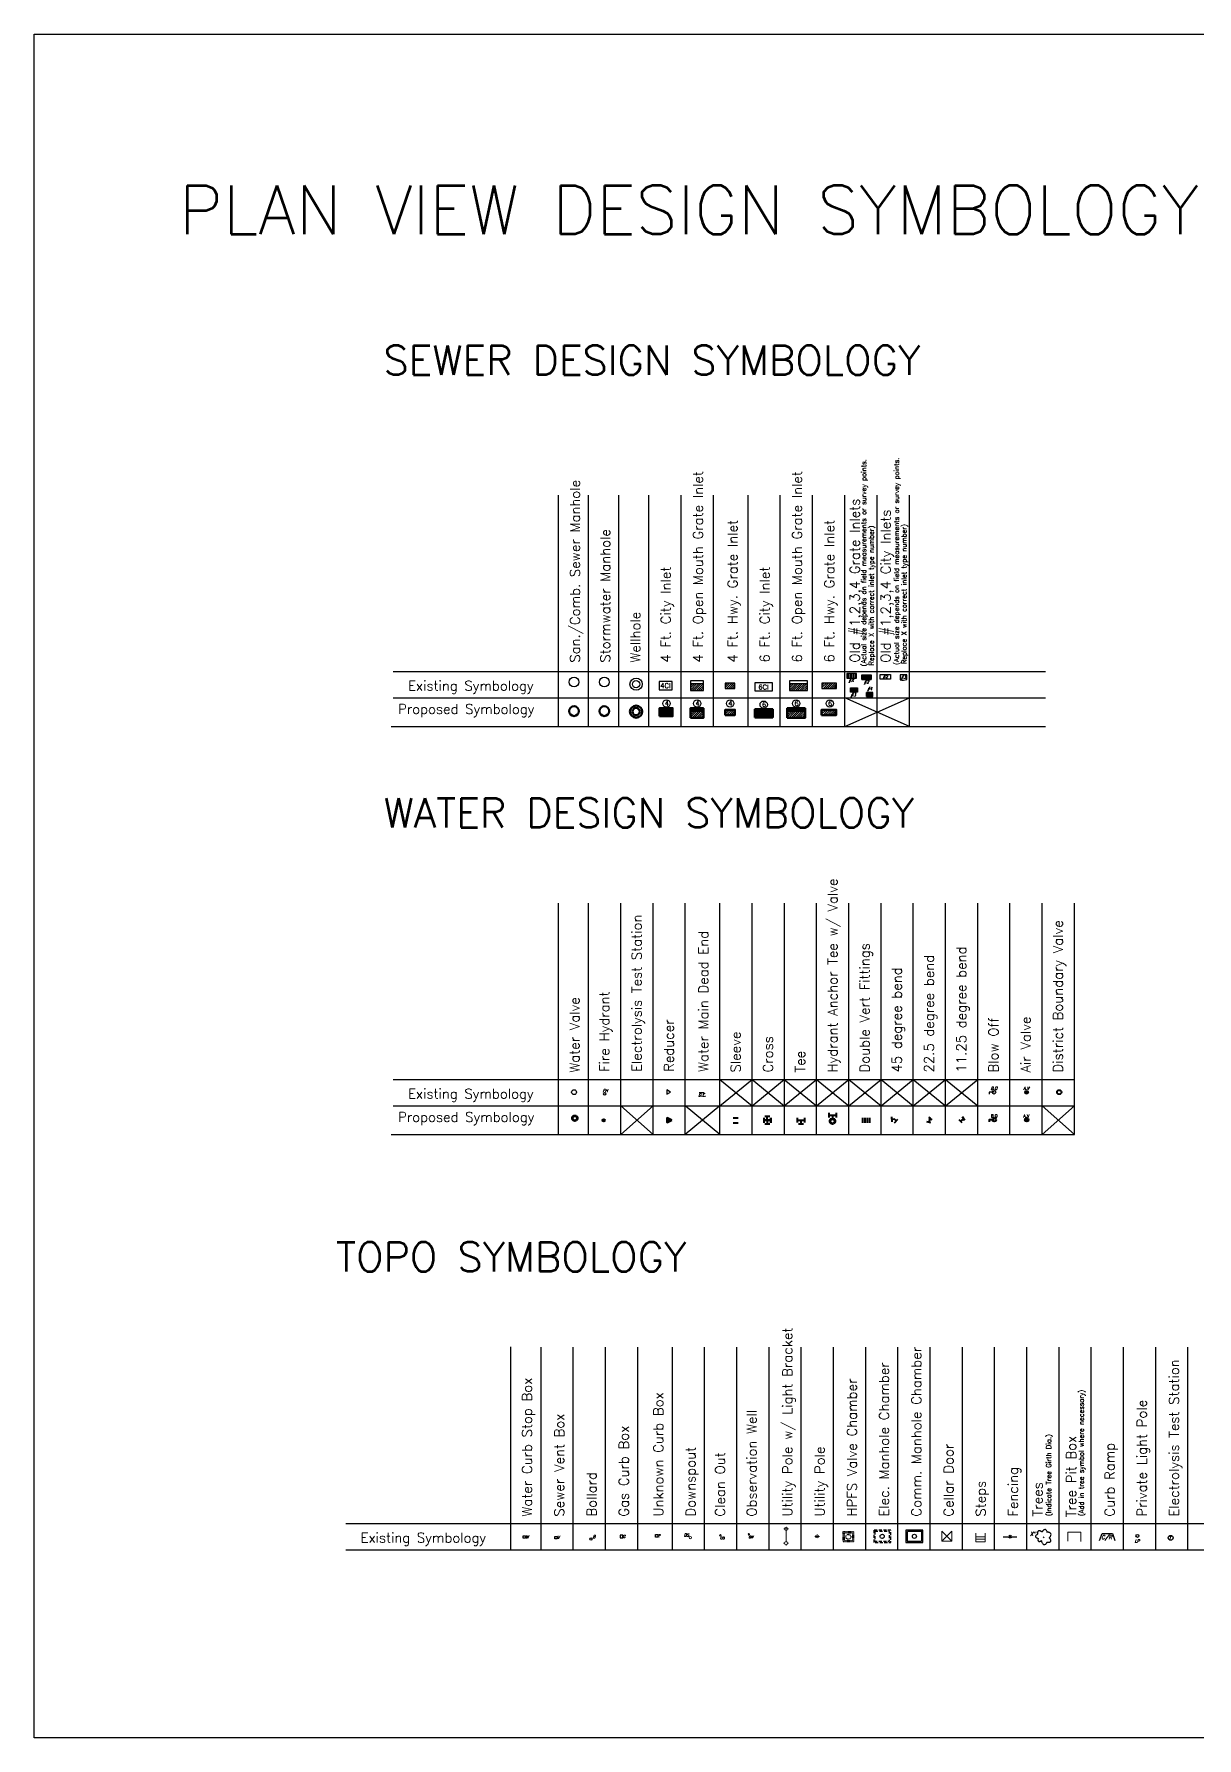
# Model space of a CAD drawing. Header units: feet. Extents: x 2209 to 2699904, y 6315 to 264949.
# Drawn here: x 2209 to 2687, y 7020 to 7720 of the extents above; entities that cross this region are included whole.
import ezdxf
from ezdxf.enums import TextEntityAlignment as Align

# ---------------------------------------------------------------- set-up
doc = ezdxf.new("R2010")
doc.units = ezdxf.units.FT
doc.header["$MEASUREMENT"] = 0
for name, pattern in [('DASHED', [0.75, 0.5, -0.25]), ('HIDDEN', [0.375, 0.25, -0.125]), ('SMPIPE', [0.2, 0.1, -0.1]), ('VERIZON', [1.25, 0.625, -0.0625, 0.125, -0.0625, 0.125, -0.0625, 0.125, -0.0625]), ('WATER', [1, 0.75, -0.0625, 0.125, -0.0625])]:
    doc.linetypes.add(name, pattern=pattern)
for name, color, linetype in [('C-ANNO', 7, 'Continuous'), ('C-ANNO-MATC-PATT', 7, 'Continuous'), ('C-EX-TOPO', 6, 'Continuous'), ('C-EX-TREES', 104, 'Continuous'), ('V-NODE-COMM', 30, 'Continuous'), ('V-NODE-NGAS-CURB', 11, 'Continuous'), ('V-NODE-SSWR', 92, 'Continuous'), ('V-NODE-SSWR-CURB', 92, 'Continuous'), ('V-NODE-STRM', 92, 'Continuous'), ('V-NODE-WATR', 5, 'Continuous'), ('V-NODE-WATR-CURB', 5, 'Continuous')]:
    doc.layers.add(name, color=color, linetype=linetype)
for name, color, linetype, lineweight in [('C-SSWR-MHOL', 52, 'Continuous', 50), ('C-SSWR-PIPE', 52, 'Continuous', 70), ('C-STRM-MHOL', 3, 'Continuous', 50), ('C-STRM-STRC', 170, 'Continuous', 50), ('C-STRM-STRC-PATT', 7, 'Continuous', 30), ('C-WATR-FITT', 5, 'Continuous', 40), ('C-WATR-VALV', 5, 'Continuous', 70), ('V-EX-TOPO', 6, 'Continuous', 20), ('V-NODE-ELEC', 10, 'VERIZON', 25), ('V-NODE-HPFS', 142, 'WATER', 25), ('V-NODE-MISC', 1, 'Continuous', 25), ('V-SITE-FNCE', 150, 'FENCELINE2', 25), ('V-SITE-VEGE', 80, 'Continuous', 25)]:
    doc.layers.add(name, color=color, linetype=linetype, lineweight=lineweight)
doc.layers.add('V-ROAD-CURB-CONF', color=7, linetype='DASHED', lineweight=25, true_color=0xd99008)
doc.styles.add('EXISTING', font='simplex.shx', dxfattribs={"oblique": 15, "height": 2.8})
doc.styles.add('ROMANS', font='romans.shx', dxfattribs={"height": 1.20125e-07})
doc.styles.add('SL60', font='simplex.shx', dxfattribs={"oblique": 15, "height": 1.2})
doc.styles.add('SL80', font='simplex.shx', dxfattribs={"oblique": 15, "height": 1.6})
doc.styles.get("Standard").update_dxf_attribs({"font": 'simplex.shx'})
doc.linetypes.add('FENCELINE2', pattern='A,0.25,-0.1,[132,ltypeshp.shx,S=0.1,R=0,X=-0.1,Y=0],-0.1,1', length=1.45)

# ---------------------------------------------------------------- blocks, each defined once
blk = doc.blocks.new('Gas Box')
at = {"color": 0, "linetype": 'Continuous'}
blk.add_lwpolyline([(-0.5, -0.5), (0.5, -0.5), (0.5, 0.5), (-0.5, 0.5)], close=True, dxfattribs=at)
at = {"color": 0, "linetype": 'Continuous', "style": 'EXISTING', "oblique": 15}
blk.add_text('G', height=1.2, dxfattribs=at).set_placement((1, 0), align=Align.MIDDLE_CENTER)
blk = doc.blocks.new('water box')
at = {"color": 0, "linetype": 'Continuous'}
blk.add_lwpolyline([(0.5, 0.5), (0.5, -0.5), (-0.5, -0.5), (-0.5, 0.5)], close=True, dxfattribs=at)
at = {"color": 0, "linetype": 'Continuous', "style": 'EXISTING', "oblique": 15}
blk.add_text('W', height=1.2, dxfattribs=at).set_placement((0.5, 0), align=Align.MIDDLE_LEFT)
blk = doc.blocks.new('Vent Box')
blk.add_lwpolyline([(-0.5, -0.5), (-0.5, 0.5), (0.5, 0.5), (0.5, -0.5)], close=True)
at = {"style": 'SL60', "oblique": 15}
blk.add_text('V', height=1.2, dxfattribs=at).set_placement((0.5, -0.5))
blk = doc.blocks.new('Unknown Curb Box')
at = {"color": 0, "linetype": 'Continuous'}
blk.add_lwpolyline([(0.5, 0.5), (0.5, -0.5), (-0.5, -0.5), (-0.5, 0.5)], close=True, dxfattribs=at)
at = {"color": 0, "linetype": 'Continuous', "style": 'EXISTING', "oblique": 15}
blk.add_text('?', height=1.2, dxfattribs=at).set_placement((0.5, 0), align=Align.MIDDLE_LEFT)
blk = doc.blocks.new('PE Pole w-Light')
at = {"color": 0}
for p, q in [((0, 0.98), (0, -0.98)), ((5.9, 0.98), (5.9, 0.63)), ((0.63, 0), (5.28, 0)), ((5.9, -0.63), (5.9, -0.98)), ((6.53, 0), (6.88, 0))]:
    blk.add_line(p, q, dxfattribs=at)
for centre in [(0, 0), (5.9, 0)]:
    blk.add_circle(centre, 0.625, dxfattribs=at)
blk = doc.blocks.new('PE Pole')
at = {"color": 0}
blk.add_line((-0.98, 0), (0.98, 0), dxfattribs=at)
blk.add_circle((0, 0), 0.625, dxfattribs=at)
blk = doc.blocks.new('Manhole')
blk.add_circle((0, 0), 0.5)
blk = doc.blocks.new('Tree')
for points in [[(-0.25, 0.02), (0.25, -0.02)], [(-0.01, -0.25), (0.01, 0.25)]]:
    blk.add_lwpolyline(points)
at = {"layer": 'C-EX-TREES', "color": 0, "linetype": 'Continuous'}
blk.add_lwpolyline([(-1.63, -1.8), (-1.36, -2.26), (-1.11, -2.53), (-0.88, -2.64), (-0.68, -2.63), (-0.5, -2.52), (-0.35, -2.36), (-0.23, -2.18), (-0.14, -2.01), (-0.09, -1.88), (-0.06, -1.8), (-0.04, -1.75), (-0.03, -1.74), (-0.01, -1.76), (0.02, -1.8), (0.09, -1.87), (0.19, -1.96), (0.33, -2.06), (0.51, -2.17), (0.72, -2.28), (0.95, -2.38), (1.18, -2.45), (1.41, -2.49), (1.62, -2.5), (1.81, -2.45), (1.97, -2.35), (2.09, -2.21), (2.18, -2.03), (2.25, -1.84), (2.29, -1.63), (2.31, -1.44), (2.32, -1.27), (2.31, -1.13), (2.3, -1.03), (2.28, -0.97), (2.26, -0.94), (2.25, -0.92), (2.26, -0.91), (2.28, -0.9), (2.33, -0.88), (2.42, -0.83), (2.54, -0.76), (2.68, -0.66), (2.84, -0.54), (2.99, -0.4), (3.13, -0.24), (3.24, -0.08), (3.31, 0.08), (3.33, 0.24), (3.28, 0.4), (3.18, 0.54), (3.03, 0.68), (2.86, 0.79), (2.68, 0.9), (2.5, 0.98), (2.33, 1.04), (2.19, 1.07), (2.09, 1.08), (2.03, 1.08), (2, 1.06), (1.99, 1.05), (2, 1.05), (2.02, 1.08), (2.04, 1.13), (2.07, 1.23), (2.08, 1.38), (2.09, 1.56), (2.08, 1.77), (2.05, 1.99), (2, 2.22), (1.92, 2.42), (1.81, 2.6), (1.66, 2.75), (1.48, 2.84), (1.28, 2.88), (1.05, 2.89), (0.83, 2.86), (0.61, 2.82), (0.41, 2.76), (0.25, 2.69), (0.12, 2.62), (0.05, 2.57), (0.02, 2.52), (0.01, 2.49), (0.03, 2.47), (0.04, 2.46), (0.05, 2.47), (0.03, 2.5), (-0.02, 2.55), (-0.12, 2.62), (-0.26, 2.7), (-0.43, 2.79), (-0.61, 2.86), (-0.81, 2.92), (-1, 2.96), (-1.18, 2.95), (-1.34, 2.9), (-1.48, 2.8), (-1.58, 2.65), (-1.67, 2.48), (-1.73, 2.28), (-1.77, 2.08), (-1.79, 1.89), (-1.81, 1.71), (-1.81, 1.57), (-1.81, 1.46), (-1.81, 1.39), (-1.81, 1.36), (-1.83, 1.34), (-1.85, 1.34), (-1.9, 1.35), (-1.97, 1.37), (-2.08, 1.38), (-2.21, 1.38), (-2.38, 1.36), (-2.55, 1.33), (-2.73, 1.28), (-2.91, 1.22), (-3.07, 1.13), (-3.2, 1.02), (-3.29, 0.89), (-3.33, 0.73), (-3.34, 0.56), (-3.31, 0.37), (-3.26, 0.19), (-3.19, 0.02), (-3.11, -0.13), (-3.03, -0.26), (-2.95, -0.34), (-2.89, -0.39), (-2.84, -0.4), (-2.81, -0.4), (-2.8, -0.39), (-2.8, -0.39), (-2.83, -0.42), (-2.87, -0.49), (-2.93, -0.62), (-3, -0.81), (-3.07, -1.05), (-3.09, -1.29), (-3.05, -1.53), (-2.92, -1.73), (-2.65, -1.86), (-2.24, -1.89), (-1.63, -1.8)], dxfattribs=at)
blk = doc.blocks.new('Vertical Bends')
for p, q in [((0, 1), (0, -1)), ((1, 1), (1, -1)), ((2, 1), (2, -1)), ((3, 1), (3, -1))]:
    blk.add_line(p, q)
blk = doc.blocks.new('SLEEVE')
for p, q in [((35233.13, -19720.95), (35231.13, -19720.95)), ((35233.13, -19722.95), (35231.13, -19722.95))]:
    blk.add_line(p, q)
blk = doc.blocks.new('CROSS')
for p, q in [((35232.83, -19655.58), (35230.83, -19655.58)), ((35231.83, -19657.08), (35231.83, -19655.58)), ((35230.33, -19656.08), (35230.33, -19658.08)), ((35230.33, -19656.08), (35230.33, -19658.08)), ((35230.33, -19657.08), (35233.33, -19657.08)), ((35233.33, -19657.08), (35230.33, -19657.08)), ((35230.83, -19658.58), (35232.83, -19658.58)), ((35231.83, -19657.08), (35231.83, -19658.58)), ((35233.33, -19656.08), (35233.33, -19658.08)), ((35233.33, -19658.08), (35233.33, -19656.08))]:
    blk.add_line(p, q)
blk = doc.blocks.new('REDUCER')
at = {"lineweight": 50}
h = blk.add_hatch(color=256, dxfattribs=at)
h.dxf.hatch_style = 1
h.paths.add_polyline_path([(35233.24, -19713.93), (35231.24, -19714.85), (35231.24, -19713.02)])
at = {"lineweight": 50, "flags": 128}
blk.add_lwpolyline([(35233.24, -19713.93), (35231.24, -19714.85), (35231.24, -19713.02)], close=True, dxfattribs=at)
blk = doc.blocks.new('TEE')
for p, q in [((35230.33, -19664.09), (35230.33, -19666.09)), ((35230.33, -19664.09), (35230.33, -19666.09)), ((35230.33, -19665.09), (35233.33, -19665.09)), ((35230.83, -19666.59), (35232.83, -19666.59)), ((35231.83, -19665.09), (35231.83, -19666.59)), ((35233.33, -19664.09), (35233.33, -19666.09))]:
    blk.add_line(p, q)
blk = doc.blocks.new('45 BEND')
for p, q in [((35232.1, -19682.92), (35230.69, -19681.51)), ((35233.1, -19682.51), (35233.1, -19680.51))]:
    blk.add_line(p, q)
at = {"flags": 128}
blk.add_lwpolyline([(35231.39, -19682.21), (35232.1, -19681.51), (35233.1, -19681.51)], dxfattribs=at)
blk = doc.blocks.new('HYDRANT')
h = blk.add_hatch(color=256)
h.dxf.hatch_style = 1
h.paths.add_polyline_path([(35225.99, -19641.28, 1), (35224.99, -19641.28, 1)])
blk.add_circle((35225.49, -19641.28), 0.5)
blk = doc.blocks.new('E_Bd_11_')
at = {"linetype": 'Continuous'}
for p, q in [((-0.39, 0.59), (-0.59, -0.39)), ((0, 0), (-0.49, 0.1)), ((0, 0), (0.5, 0)), ((0.5, 0.5), (0.5, -0.5))]:
    blk.add_line(p, q, dxfattribs=at)
blk = doc.blocks.new('E_Bd_22_')
at = {"linetype": 'Continuous'}
for p, q in [((-0.46, 0.19), (-0.66, -0.27)), ((-0.26, 0.65), (-0.46, 0.19)), ((0, 0), (-0.46, 0.19)), ((0, 0), (0.5, 0)), ((0.5, 0.5), (0.5, -0.5))]:
    blk.add_line(p, q, dxfattribs=at)
blk = doc.blocks.new('BLOW OFF')
at = {"layer": 'V-NODE-WATR', "flags": 128}
blk.add_lwpolyline([(2603.5, 7285.29), (2601.45, 7285.29), (2601.45, 7284.47)], dxfattribs=at)
at = {"layer": 'V-NODE-WATR'}
blk.add_circle((2603.5, 7285.29), 0.75, dxfattribs=at)
at = {"layer": 'V-NODE-WATR', "style": 'EXISTING', "oblique": 15}
blk.add_text('B.O', height=1.2, dxfattribs=at).set_placement((2602.15, 7286.9), align=Align.MIDDLE_LEFT)
blk = doc.blocks.new('Proposed Blow off')
at = {"layer": 'C-WATR-FITT', "flags": 128}
blk.add_lwpolyline([(2603.58, 7273.95), (2601.53, 7273.95), (2601.53, 7273.13)], dxfattribs=at)
at = {"layer": 'C-WATR-FITT'}
blk.add_circle((2603.58, 7273.95), 0.75, dxfattribs=at)
at = {"layer": 'C-WATR-FITT', "style": 'ROMANS'}
blk.add_text('B.O', height=1.2, dxfattribs=at).set_placement((2602.23, 7275.56), align=Align.MIDDLE_LEFT)
blk = doc.blocks.new('PROPOSED AIR VALVE')
at = {"layer": 'C-WATR-FITT'}
h = blk.add_hatch(color=256, dxfattribs=at)
h.dxf.hatch_style = 1
h.paths.add_polyline_path([(2616.22, 7273.95, 1), (2617.72, 7273.95, 1)])
blk.add_circle((2616.97, 7273.95), 0.75, dxfattribs=at)
at = {"layer": 'C-WATR-FITT', "style": 'ROMANS'}
blk.add_text('A.V', height=1.2, dxfattribs=at).set_placement((2615.62, 7275.56), align=Align.MIDDLE_LEFT)
blk = doc.blocks.new('AIR VALVE')
at = {"layer": 'V-NODE-WATR'}
h = blk.add_hatch(color=256, dxfattribs=at)
h.dxf.hatch_style = 1
h.paths.add_polyline_path([(2617.64, 7285.29, 1), (2616.14, 7285.29, 1)])
blk.add_circle((2616.89, 7285.29), 0.75, dxfattribs=at)
at = {"layer": 'V-NODE-WATR', "style": 'EXISTING', "oblique": 15}
blk.add_text('A.V', height=1.2, dxfattribs=at).set_placement((2615.54, 7286.9), align=Align.MIDDLE_LEFT)
blk = doc.blocks.new('District Boundary Valve')
at = {"layer": 'V-NODE-WATR'}
for radius in [1, 0.75]:
    blk.add_circle((2630.3, 7285.29), radius, dxfattribs=at)
blk = doc.blocks.new('Electrolysis Test Station')
at = {"layer": 'V-NODE-WATR', "lineweight": 25}
blk.add_circle((2649.54, 7102.21), 1, dxfattribs=at)
at = {"layer": 'V-NODE-WATR', "lineweight": 25, "style": 'EXISTING', "oblique": 15}
blk.add_text('T', height=1.2, dxfattribs=at).set_placement((2649.24, 7101.54), align=Align.CENTER)
blk = doc.blocks.new('Light Pole')
at = {"layer": 'V-NODE-ELEC', "linetype": 'Continuous'}
blk.add_circle((2635.9, 7103), 0.625, dxfattribs=at)
at = {"layer": 'V-NODE-ELEC', "linetype": 'Continuous', "style": 'EXISTING', "oblique": 15}
blk.add_text('LP', height=1.2, dxfattribs=at).set_placement((2634.82, 7100.91), align=Align.MIDDLE_LEFT)
blk = doc.blocks.new('Clean Out')
at = {"layer": 'V-EX-TOPO', "linetype": 'Continuous'}
blk.add_circle((0, 0), 0.025, dxfattribs=at)
at = {"layer": 'V-EX-TOPO', "linetype": 'Continuous', "style": 'EXISTING', "oblique": 15}
blk.add_text('CO', height=0.08, dxfattribs=at).set_placement((-0.008, -0.095), align=Align.MIDDLE_LEFT)
blk = doc.blocks.new('Observation Well')
at = {"layer": 'V-EX-TOPO', "linetype": 'Continuous'}
blk.add_circle((0, 0), 0.025, dxfattribs=at)
at = {"layer": 'V-EX-TOPO', "linetype": 'Continuous', "style": 'EXISTING', "oblique": 15}
blk.add_text('OW', height=0.08, dxfattribs=at).set_placement((-0.008, -0.095), align=Align.MIDDLE_LEFT)

msp = doc.modelspace()

# ---------------------------------------------------------------- hatches: boundary and pattern name
at = {"layer": 'C-STRM-STRC-PATT'}
h = msp.add_hatch(color=256, dxfattribs=at)
h.dxf.hatch_style = 1
h.paths.add_polyline_path([(2471.403, 7439.733), (2471.403, 7443.063), (2466.073, 7443.063), (2466.073, 7439.733)])
h = msp.add_hatch(color=256, dxfattribs=at)
h.dxf.hatch_style = 1
h.paths.add_polyline_path([(2484.084, 7441.975), (2484.084, 7443.058), (2478.754, 7443.058), (2478.754, 7441.975)])
h = msp.add_hatch(dxfattribs=at)
h.set_pattern_fill('ANSI31', color=256, scale=5)
h.set_pattern_definition([(45, (11.5838, -11.2075), (-0.44194174, 0.44194174), [])])
h.paths.add_polyline_path([(2478.754, 7441.975), (2478.754, 7439.058), (2484.084, 7439.058), (2484.084, 7441.975)])
h = msp.add_hatch(dxfattribs=at)
h.set_pattern_fill('ANSI31', color=256, scale=5)
h.set_pattern_definition([(45, (12.86777, -9.6691), (-0.44194174, 0.44194174), [])])
h.paths.add_polyline_path([(2493.014, 7442.39), (2493.014, 7440.249), (2497.014, 7440.249), (2497.014, 7442.39)])
h = msp.add_hatch(color=256, dxfattribs=at)
h.dxf.hatch_style = 1
h.paths.add_polyline_path([(2512.572, 7439.287), (2512.572, 7442.617), (2505.242, 7442.617), (2505.242, 7439.287)])
h = msp.add_hatch(color=256, dxfattribs=at)
h.dxf.hatch_style = 1
h.paths.add_polyline_path([(2525.88, 7443.058), (2518.55, 7443.058), (2518.55, 7441.975), (2525.88, 7441.975)])
h = msp.add_hatch(dxfattribs=at)
h.set_pattern_fill('ANSI31', color=256, scale=5)
h.set_pattern_definition([(45, (51.3801, -11.2075), (-0.44194174, 0.44194174), [])])
h.paths.add_polyline_path([(2518.55, 7441.975), (2518.55, 7439.058), (2525.88, 7439.058), (2525.88, 7441.975)])
h = msp.add_hatch(dxfattribs=at)
h.set_pattern_fill('ANSI31', color=256, scale=5)
h.set_pattern_definition([(45, (52.50655, -9.6691), (-0.44194174, 0.44194174), [])])
h.paths.add_polyline_path([(2532.653, 7442.39), (2532.653, 7440.249), (2538.653, 7440.249), (2538.653, 7442.39)])
at = {"layer": 'V-NODE-STRM'}
h = msp.add_hatch(dxfattribs=at)
h.set_pattern_fill('ANSI31', color=256, scale=5, angle=45)
h.set_pattern_definition([(90, (-2.8635, 4.85553), (-0.625, 0), [])])
h.paths.add_polyline_path([(2546.974, 7455.359), (2546.974, 7457.359), (2542.974, 7457.359), (2542.974, 7455.359)])
h = msp.add_hatch(dxfattribs=at)
h.set_pattern_fill('ANSI31', color=256, scale=3.5, angle=45.083086)
h.set_pattern_definition([(90.08308604, (-2337973.28397, 1396712.56547), (-0.43749954, -0.00063442945), [])])
h.paths.add_polyline_path([(2553.018, 7454.881), (2553.018, 7456.8), (2549.126, 7456.8), (2549.126, 7454.881)])
h = msp.add_hatch(dxfattribs=at)
h.set_pattern_fill('ANSI31', color=256, scale=5)
h.set_pattern_definition([(45, (11.5838, 0), (-0.44194174, 0.44194174), [])])
h.paths.add_polyline_path([(2478.754, 7453.183), (2478.754, 7450.266), (2484.084, 7450.266), (2484.084, 7453.183)])
h = msp.add_hatch(dxfattribs=at)
h.set_pattern_fill('ANSI31', color=256, scale=5)
h.set_pattern_definition([(45, (12.86777, 1.2836), (-0.44194174, 0.44194174), [])])
h.paths.add_polyline_path([(2493.014, 7453.343), (2493.014, 7451.202), (2497.014, 7451.202), (2497.014, 7453.343)])
h = msp.add_hatch(dxfattribs=at)
h.set_pattern_fill('ANSI31', color=256, scale=5)
h.set_pattern_definition([(45, (52.30863, 0), (-0.44194174, 0.44194174), [])])
h.paths.add_polyline_path([(2519.479, 7453.183), (2519.479, 7450.266), (2526.809, 7450.266), (2526.809, 7453.183)])
h = msp.add_hatch(dxfattribs=at)
h.set_pattern_fill('ANSI31', color=256, scale=5)
h.set_pattern_definition([(45, (52.63996, 1.2836), (-0.44194174, 0.44194174), [])])
h.paths.add_polyline_path([(2532.786, 7453.343), (2532.786, 7451.202), (2538.786, 7451.202), (2538.786, 7453.343)])
h = msp.add_hatch(dxfattribs=at)
h.set_pattern_fill('ANSI31', color=256, scale=4, angle=9.068435)
h.set_pattern_definition([(90, (2574.30855, 7432.3939), (-0.5, 2e-12), [])])
h.paths.add_polyline_path([(2547.38, 7449.683), (2544.501, 7449.683), (2544.501, 7451.434), (2547.38, 7451.434)])
h = msp.add_hatch(dxfattribs=at)
h.set_pattern_fill('ANSI31', color=256, scale=4, angle=189.010508)
h.set_pattern_definition([(269.92742, (2943.62375, 7027.3676), (0.4999996, -0.00063337), [])])
h.paths.add_polyline_path([(2553.689, 7449.555), (2551.024, 7449.555), (2551.024, 7447.833), (2553.689, 7447.833)])

# ---------------------------------------------------------------- linework, layer by layer
at = {"layer": 'C-ANNO-MATC-PATT', "flags": 128}
msp.add_lwpolyline([(2209, 7720), (3009, 7720), (3009, 7020), (2209, 7020)], close=True, dxfattribs=at)
for points in [[(2424.451, 7435.493), (2424.451, 7530.609)], [(2436.862, 7435.493), (2436.862, 7530.519)], [(2449.274, 7435.493), (2449.274, 7530.519)], [(2461.685, 7435.493), (2461.685, 7530.519)], [(2474.979, 7435.493), (2474.979, 7530.519)], [(2488.218, 7435.493), (2488.218, 7530.519)], [(2502.41, 7435.493), (2502.41, 7530.519)], [(2515.649, 7435.493), (2515.649, 7530.519)], [(2528.943, 7435.493), (2528.943, 7530.519)], [(2542.182, 7435.493), (2542.182, 7530.519)], [(2555.476, 7435.493), (2555.476, 7530.519)], [(2568.77, 7435.493), (2568.77, 7530.519)], [(2356.624, 7458.078), (2624.676, 7458.078)], [(2356.624, 7447.289), (2624.676, 7447.289)], [(2542.182, 7435.493), (2568.77, 7447.289)], [(2568.77, 7435.493), (2542.182, 7447.289)], [(2355.703, 7435.493), (2624.676, 7435.493)], [(2424.451, 7267.889), (2424.451, 7363.005)], [(2436.862, 7267.889), (2436.862, 7362.915)], [(2450.101, 7267.889), (2450.101, 7362.915)], [(2463.395, 7267.889), (2463.395, 7362.915)], [(2476.634, 7267.889), (2476.634, 7362.915)], [(2490.826, 7267.889), (2490.826, 7362.915)], [(2504.065, 7267.889), (2504.065, 7362.915)], [(2517.359, 7267.889), (2517.359, 7362.915)], [(2530.598, 7267.889), (2530.598, 7362.915)], [(2543.838, 7267.889), (2543.838, 7362.915)], [(2557.077, 7267.889), (2557.077, 7362.915)], [(2570.316, 7267.889), (2570.316, 7362.915)], [(2583.555, 7267.889), (2583.555, 7362.915)], [(2596.794, 7267.889), (2596.794, 7362.915)], [(2596.794, 7267.889), (2596.794, 7362.915)], [(2610.033, 7267.889), (2610.033, 7362.915)], [(2623.272, 7267.889), (2623.272, 7362.915)], [(2636.511, 7267.889), (2636.511, 7362.915)], [(2356.624, 7290.475), (2636.511, 7290.475)], [(2490.826, 7290.475), (2504.065, 7279.685)], [(2490.826, 7279.685), (2504.065, 7290.475)], [(2504.065, 7290.475), (2517.305, 7279.685)], [(2504.065, 7279.685), (2517.305, 7290.475)], [(2517.305, 7290.475), (2530.544, 7279.685)], [(2517.305, 7279.685), (2530.544, 7290.475)], [(2530.598, 7290.475), (2543.838, 7279.685)], [(2530.598, 7279.685), (2543.838, 7290.475)], [(2543.838, 7290.475), (2557.077, 7279.685)], [(2543.838, 7279.685), (2557.077, 7290.475)], [(2557.077, 7290.475), (2570.316, 7279.685)], [(2557.077, 7279.685), (2570.316, 7290.475)], [(2570.316, 7290.475), (2583.555, 7279.685)], [(2570.316, 7279.685), (2583.555, 7290.475)], [(2583.555, 7290.475), (2596.794, 7279.685)], [(2583.555, 7279.685), (2596.794, 7290.475)], [(2356.624, 7279.685), (2636.511, 7279.685)], [(2463.395, 7267.889), (2450.101, 7279.685)], [(2463.395, 7279.685), (2450.101, 7267.889)], [(2490.826, 7279.685), (2476.634, 7267.889)], [(2490.826, 7267.889), (2476.634, 7279.685)], [(2623.272, 7279.685), (2636.511, 7267.889)], [(2623.272, 7267.889), (2636.512, 7279.685)], [(2355.703, 7267.889), (2636.511, 7267.889)], [(2404.924, 7097.303), (2404.924, 7180.623)], [(2417.336, 7097.303), (2417.336, 7180.533)], [(2430.575, 7097.303), (2430.575, 7180.533)], [(2443.869, 7097.303), (2443.869, 7180.533)], [(2457.108, 7097.303), (2457.108, 7180.533)], [(2471.3, 7097.303), (2471.3, 7180.533)], [(2484.539, 7097.303), (2484.539, 7180.533)], [(2497.833, 7097.303), (2497.833, 7180.533)], [(2511.072, 7097.303), (2511.072, 7180.533)], [(2524.311, 7097.303), (2524.311, 7180.533)], [(2537.55, 7097.303), (2537.55, 7180.533)], [(2550.789, 7097.303), (2550.789, 7180.533)], [(2564.028, 7097.303), (2564.028, 7180.533)], [(2577.268, 7097.303), (2577.268, 7180.533)], [(2590.507, 7097.303), (2590.507, 7180.533)], [(2603.746, 7097.303), (2603.746, 7180.533)], [(2616.985, 7097.303), (2616.985, 7180.533)], [(2630.224, 7097.303), (2630.224, 7180.533)], [(2643.463, 7097.303), (2643.463, 7180.533)], [(2656.702, 7097.303), (2656.702, 7180.533)], [(2669.942, 7097.303), (2669.942, 7180.533)], [(2683.181, 7097.303), (2683.181, 7180.533)], [(2337.097, 7108.092), (2762.616, 7108.092)], [(2337.097, 7097.303), (2762.616, 7097.303)]]:
    msp.add_lwpolyline(points, dxfattribs=at)
at = {"layer": 'C-EX-TOPO', "linetype": 'Continuous'}
msp.add_lwpolyline([(2646.807, 7101.154), (2647.938, 7103.977), (2652.185, 7103.977), (2653.167, 7101.154)], dxfattribs=at)
msp.add_circle((2437.864, 7101.722), 0.417, dxfattribs=at)
at = {"layer": 'C-SSWR-MHOL'}
msp.add_circle((2430.906, 7441.84), 2, dxfattribs=at)
at = {"layer": 'C-STRM-MHOL'}
for centre, radius in [((2443.318, 7441.84), 2), ((2456.398, 7441.63), 2.5), ((2456.398, 7441.63), 1.5)]:
    msp.add_circle(centre, radius, dxfattribs=at)
at = {"layer": 'C-STRM-STRC', "flags": 128}
for points in [[(2466.073, 7439.733), (2471.403, 7439.733), (2471.403, 7443.063), (2466.073, 7443.063)], [(2478.754, 7439.058), (2484.084, 7439.058), (2484.084, 7443.058), (2478.754, 7443.058)], [(2493.014, 7440.249), (2497.014, 7440.249), (2497.014, 7442.39), (2493.014, 7442.39)], [(2505.242, 7439.287), (2512.572, 7439.287), (2512.572, 7442.617), (2505.242, 7442.617)], [(2518.55, 7439.058), (2525.88, 7439.058), (2525.88, 7443.058), (2518.55, 7443.058)], [(2532.653, 7440.249), (2538.653, 7440.249), (2538.653, 7442.39), (2532.653, 7442.39)]]:
    msp.add_lwpolyline(points, close=True, dxfattribs=at)
for points in [[(2478.754, 7441.975), (2484.084, 7441.975)], [(2518.55, 7441.975), (2525.88, 7441.975)]]:
    msp.add_lwpolyline(points, dxfattribs=at)
at = {"layer": 'C-STRM-STRC-PATT'}
for centre in [(2468.916, 7444.95), (2481.489, 7444.95), (2495.039, 7444.95), (2508.842, 7444.504), (2522.214, 7444.95), (2535.973, 7444.95)]:
    msp.add_circle(centre, 1.5, dxfattribs=at)
at = {"layer": 'C-WATR-VALV'}
for centre in [(2431.257, 7274.587), (2537.099, 7273.344)]:
    msp.add_circle(centre, 1, dxfattribs=at)
at = {"layer": 'V-EX-TOPO'}
for points in [[(2586.212, 7104.95), (2586.212, 7100.804), (2582.031, 7100.804), (2582.031, 7104.95)], [(2582.031, 7104.95), (2586.212, 7100.804)], [(2582.031, 7100.804), (2586.212, 7104.95)], [(2595.998, 7104.149), (2595.998, 7100.609)], [(2595.998, 7102.609), (2599.874, 7102.61)], [(2595.998, 7101.609), (2599.874, 7101.61)], [(2595.998, 7100.609), (2599.874, 7100.61)], [(2599.874, 7100.61), (2599.874, 7104.149)], [(2633.779, 7100.784), (2633.801, 7104.552), (2639.195, 7104.522), (2639.173, 7100.753)]]:
    msp.add_lwpolyline(points, dxfattribs=at)
msp.add_circle((2478.713, 7102.302), 0.5, dxfattribs=at)
at = {"layer": 'V-NODE-COMM', "linetype": 'HIDDEN'}
for points in [[(2567.283, 7105.314), (2567.283, 7100.314), (2574.283, 7100.314), (2574.283, 7105.314)], [(2567.783, 7104.814), (2567.783, 7100.814), (2573.783, 7100.814), (2573.783, 7104.814)]]:
    msp.add_lwpolyline(points, close=True, dxfattribs=at)
at = {"layer": 'V-NODE-ELEC', "linetype": 'HIDDEN', "ltscale": 5, "flags": 128}
for points in [[(2554.044, 7105.314), (2554.044, 7100.314), (2561.044, 7100.314), (2561.044, 7105.314)], [(2554.544, 7104.814), (2554.544, 7100.814), (2560.544, 7100.814), (2560.544, 7104.814)]]:
    msp.add_lwpolyline(points, close=True, dxfattribs=at)
at = {"layer": 'V-NODE-HPFS', "linetype": 'SMPIPE', "ltscale": 0.5, "flags": 128}
msp.add_lwpolyline([(2545.775, 7100.5), (2541.525, 7100.5), (2541.525, 7104.75), (2545.775, 7104.75)], close=True, dxfattribs=at)
msp.add_lwpolyline([(2542.025, 7104.25), (2545.275, 7104.25), (2545.275, 7101), (2542.025, 7101), (2542.025, 7104.25)], dxfattribs=at)
at = {"layer": 'V-NODE-HPFS', "linetype": 'SMPIPE', "ltscale": 0.4}
msp.add_circle((2543.65, 7102.625), 1, dxfattribs=at)
at = {"layer": 'V-NODE-SSWR'}
msp.add_circle((2430.906, 7453.793), 2, dxfattribs=at)
at = {"layer": 'V-NODE-STRM', "flags": 128}
for points in [[(2542.974, 7455.359), (2546.974, 7455.359), (2546.974, 7457.359), (2542.974, 7457.359)], [(2465.887, 7450.638), (2471.217, 7450.638), (2471.217, 7453.968), (2465.887, 7453.968)], [(2478.754, 7450.266), (2484.084, 7450.266), (2484.084, 7454.266), (2478.754, 7454.266)], [(2493.014, 7451.202), (2497.014, 7451.202), (2497.014, 7453.343), (2493.014, 7453.343)], [(2505.195, 7450.194), (2512.525, 7450.194), (2512.525, 7453.524), (2505.195, 7453.524)], [(2519.479, 7450.266), (2526.809, 7450.266), (2526.809, 7454.266), (2519.479, 7454.266)], [(2532.786, 7451.202), (2538.786, 7451.202), (2538.786, 7453.343), (2532.786, 7453.343)]]:
    msp.add_lwpolyline(points, close=True, dxfattribs=at)
for points in [[(2549.126, 7454.881), (2549.126, 7456.8), (2553.018, 7456.8), (2553.018, 7454.881)], [(2478.754, 7453.183), (2484.084, 7453.183)], [(2519.479, 7453.183), (2526.809, 7453.183)], [(2547.38, 7449.683), (2544.501, 7449.683), (2544.501, 7451.434), (2547.38, 7451.434), (2547.38, 7449.683)], [(2549.126, 7454.881), (2553.018, 7454.881)], [(2553.689, 7449.555), (2551.024, 7449.555), (2551.024, 7447.833), (2553.689, 7447.833), (2553.689, 7449.555)]]:
    msp.add_lwpolyline(points, dxfattribs=at)
at = {"layer": 'V-NODE-STRM'}
msp.add_lwpolyline([(2556.752, 7456.865), (2561.018, 7456.865), (2561.018, 7454.918), (2556.752, 7454.918), (2556.752, 7456.865)], dxfattribs=at)
msp.add_lwpolyline([(2567.655, 7454.774), (2567.655, 7456.746), (2564.928, 7456.746), (2564.928, 7454.653, 0.0622903)], format="xyb", close=True, dxfattribs=at)
for centre, radius in [((2443.318, 7453.793), 2), ((2456.398, 7452.895), 2.5), ((2456.398, 7452.895), 1.5)]:
    msp.add_circle(centre, radius, dxfattribs=at)
at = {"layer": 'V-NODE-WATR'}
msp.add_lwpolyline([(2468.992, 7284.461), (2470.558, 7285.365), (2468.992, 7286.269)], close=True, dxfattribs=at)
msp.add_lwpolyline([(2482.319, 7285.183), (2484.319, 7285.183)], dxfattribs=at)
for centre, radius in [((2430.919, 7285.288), 1), ((2443.453, 7284.6), 0.5)]:
    msp.add_circle(centre, radius, dxfattribs=at)
at = {"layer": 'V-SITE-FNCE', "linetype": 'Continuous'}
for points in [[(2607.311, 7102.677), (2612.841, 7102.677)], [(2609.559, 7103.321), (2610.562, 7102.034)], [(2610.562, 7103.32), (2609.56, 7102.035)]]:
    msp.add_lwpolyline(points, dxfattribs=at)

# ---------------------------------------------------------------- block references
at = {"layer": 'C-SSWR-PIPE', "linetype": 'Continuous', "xscale": 12, "yscale": 12, "zscale": 12}
for name, p in [('Clean Out', (2491.031, 7103.23)), ('Observation Well', (2502.767, 7103.665))]:
    msp.add_blockref(name, p, dxfattribs=at)
at = {"layer": 'C-WATR-FITT'}
for name, p, rotation in [('HYDRANT', (-1910.35, 47369.366), 305.3402014551556), ('SLEEVE', (-32724.643, 27013.644, -97.826), 359.9705431250813), ('TEE', (-32707.709, 26938.842), 6.094191396056871e-05), ('TEE', (-32694.748, 26940.897), 6.094191396056871e-05), ('Vertical Bends', (2552.526, 7273.726), 180.0000002646419)]:
    msp.add_blockref(name, p, dxfattribs=dict(at, rotation=rotation))
at = {"layer": 'C-WATR-FITT', "xscale": -1}
for name, p, rotation in [('REDUCER', (-32762.115, -12440.138), 180), ('45 BEND', (36718.953, 28768.423), 2.992975510637486)]:
    msp.add_blockref(name, p, dxfattribs=dict(at, rotation=rotation))
at = {"layer": 'C-WATR-FITT'}
msp.add_blockref('CROSS', (-32721.492, 26930.842), dxfattribs=at)
for name, p, xscale, yscale, zscale, rotation in [('E_Bd_22_', (2576.931, 7273.763), 1.666666666666668, 1.666666666666668, 1.666666666666668, 256.7872725390487), ('E_Bd_11_', (2590.342, 7273.946), 1.666666666666667, 1.666666666666667, 1.666666666666667, 225.1811753713133)]:
    msp.add_blockref(name, p, dxfattribs=dict(at, xscale=xscale, yscale=yscale, zscale=zscale, rotation=rotation))
at = {"layer": 'C-WATR-FITT', "linetype": 'Continuous'}
for name in ['Proposed Blow off', 'PROPOSED AIR VALVE']:
    msp.add_blockref(name, (0, 0), dxfattribs=at)
at = {"layer": 'V-EX-TOPO', "rotation": 269.8737647969641}
msp.add_blockref('PE Pole w-Light', (2518.034, 7105.906), dxfattribs=at)
at = {"layer": 'V-EX-TOPO'}
msp.add_blockref('PE Pole', (2530.777, 7102.782), dxfattribs=at)
at = {"layer": 'V-EX-TOPO', "linetype": 'Continuous'}
msp.add_blockref('Electrolysis Test Station', (26.533, 0), dxfattribs=at)
at = {"layer": 'V-NODE-COMM', "xscale": 1.667, "yscale": 1.667, "rotation": 324.0881648433808}
msp.add_blockref('Manhole', (2570.783, 7102.814), dxfattribs=at)
at = {"layer": 'V-NODE-ELEC', "xscale": 1.667, "yscale": 1.667, "rotation": 324.0881648433808}
msp.add_blockref('Manhole', (2557.544, 7102.814), dxfattribs=at)
at = {"layer": 'V-NODE-ELEC', "linetype": 'Continuous'}
msp.add_blockref('Light Pole', (26.533, 0), dxfattribs=at)
at = {"layer": 'V-NODE-MISC', "zscale": 1.333}
msp.add_blockref('Unknown Curb Box', (2464.84, 7103.029), dxfattribs=at)
at = {"layer": 'V-NODE-NGAS-CURB'}
msp.add_blockref('Gas Box', (2450.4, 7102.763), dxfattribs=at)
at = {"layer": 'V-NODE-SSWR-CURB'}
msp.add_blockref('Vent Box', (2423.532, 7102.298), dxfattribs=at)
at = {"layer": 'V-NODE-WATR', "linetype": 'Continuous'}
for name in ['BLOW OFF', 'AIR VALVE']:
    msp.add_blockref(name, (0, 0), dxfattribs=at)
at = {"layer": 'V-NODE-WATR-CURB', "linetype": 'Continuous'}
msp.add_blockref('water box', (2410.493, 7102.586), dxfattribs=at)
at = {"layer": 'V-ROAD-CURB-CONF', "linetype": 'Continuous'}
msp.add_blockref('District Boundary Valve', (0, 0), dxfattribs=at)
at = {"layer": 'V-SITE-VEGE', "rotation": 325.3139918315928}
msp.add_blockref('Tree', (2623.953, 7102.463), dxfattribs=at)

# ---------------------------------------------------------------- texts
at = {"layer": 'C-ANNO'}
for s, height, p in [('PLAN VIEW DESIGN SYMBOLOGY', 20, (2268.539, 7637.845)), ('SEWER DESIGN SYMBOLOGY', 12, (2352.611, 7580.002)), ('Existing Symbology', 4, (2362.71, 7450.256)), ('Proposed Symbology', 4, (2358.569, 7440.717)), ('WATER DESIGN SYMBOLOGY', 12, (2352.611, 7394.021)), ('Existing Symbology', 4, (2362.71, 7282.652)), ('Proposed Symbology', 4, (2358.569, 7273.114)), ('TOPO SYMBOLOGY', 12, (2333.084, 7211.638)), ('Existing Symbology', 4, (2343.183, 7100.27))]:
    msp.add_text(s, height=height, dxfattribs=at).set_placement(p)
for s, height, p in [('4 Ft. Open Mouth Grate Inlet', 4, (2483.847, 7461.756)), ('6 Ft. Open Mouth Grate Inlet', 4, (2524.572, 7461.756)), ('(Actual size depends on field measurements or survey points.', 2, (2550.945, 7460.228)), ('(Actual size depends on field measurements or survey points.', 2, (2564.413, 7460.831)), ('San./Comb. Sewer Manhole', 4, (2433.319, 7461.756)), ('Old #1,2,3,4 Grate Inlets', 4, (2548.297, 7461.756)), ('4 Ft. Hwy. Grate Inlet', 4, (2498.039, 7461.756)), ('6 Ft. Hwy. Grate Inlet', 4, (2537.811, 7461.756)), ('Old #1,2,3,4 City Inlets', 4, (2560.957, 7461.705)), ('Stormwater Manhole', 4, (2445.73, 7461.756)), ('4 Ft. City Inlet', 4, (2470.608, 7461.756)), ('6 Ft. City Inlet', 4, (2511.278, 7461.756)), ('Wellhole', 4, (2458.142, 7461.756)), ('Hydrant Anchor Tee w/ Valve', 4, (2539.136, 7293.366)), ('Electrolysis Test Station', 4, (2458.639, 7293.598)), ('Water Main Dead End', 4, (2486.069, 7293.598)), ('District Boundary Valve', 4, (2631.755, 7293.366)), ('Double Vert Fittings', 4, (2552.32, 7293.366)), ('11.25 degree bend', 4, (2592.037, 7293.366)), ('11.25 degree bend', 4, (2592.037, 7293.366)), ('22.5 degree bend', 4, (2578.798, 7293.366)), ('45 degree bend', 4, (2565.559, 7293.366)), ('Water Valve', 4, (2433.109, 7293.289)), ('Fire Hydrant', 4, (2445.345, 7293.598)), ('Reducer', 4, (2471.878, 7293.598)), ('Blow Off', 4, (2605.277, 7293.366)), ('Air Valve', 4, (2618.516, 7293.366)), ('Sleeve', 4, (2499.309, 7293.366)), ('Cross', 4, (2512.603, 7293.366)), ('Tee', 4, (2525.842, 7293.366)), ('Utility Pole w/ Light Bracket', 4, (2520.612, 7110.907)), ('Comm. Manhole Chamber', 4, (2573.569, 7110.907)), ('Elec. Manhole Chamber', 4, (2560.329, 7110.907)), ('Electrolysis Test Station ', 4, (2679.482, 7110.907)), ('Water Curb Stop Box', 4, (2413.582, 7110.907)), ('Unknown Curb Box', 4, (2467.546, 7110.907)), ('HPFS Valve Chamber', 4, (2547.09, 7110.907)), ('(Add in tree symbol where necessary)', 2, (2640.381, 7111.116)), ('Observation Well', 4, (2505.941, 7110.907)), ('Private Light Pole', 4, (2666.243, 7110.907)), ('Sewer Vent Box', 4, (2426.821, 7110.907)), ('Gas Curb Box', 4, (2453.354, 7110.907)), ('Cellar Door', 4, (2586.808, 7110.907)), ('(Indicate Tree Girth Dia.)', 2, (2626.951, 7111.116)), ('Tree Pit Box', 4, (2637.213, 7110.715)), ('Curb Ramp', 4, (2653.004, 7110.907)), ('Downspout', 4, (2480.785, 7110.907)), ('Clean Out', 4, (2492.94, 7110.907)), ('Utility Pole', 4, (2533.851, 7110.907)), ('Bollard', 4, (2440.115, 7110.907)), ('Fencing', 4, (2613.286, 7110.907)), ('Steps', 4, (2600.047, 7110.907)), ('Trees', 4, (2623.453, 7110.997))]:
    msp.add_text(s, height=height, rotation=90, dxfattribs=at).set_placement(p)
at = {"layer": 'C-ANNO-MATC-PATT', "char_height": 2, "width": 69, "attachment_point": 1, "rotation": 90}
for insert in [(2565.521, 7461.177), (2552.052, 7460.574)]:
    msp.add_mtext('Replace X with correct inlet type number)', dxfattribs=dict(at, insert=insert))
at = {"layer": 'C-EX-TOPO', "linetype": 'Continuous', "style": 'EXISTING', "oblique": 15}
msp.add_text('C/R', height=1.6, rotation=0.019588, dxfattribs=at).set_placement((2649.759, 7102.443), align=Align.MIDDLE_CENTER)
at = {"layer": 'C-STRM-STRC-PATT'}
for s, p in [('4', (2468.205, 7444.074)), ('4', (2480.778, 7444.074)), ('4', (2494.328, 7444.074)), ('6', (2508.131, 7443.627)), ('6', (2521.503, 7444.074)), ('6', (2535.262, 7444.074))]:
    msp.add_text(s, height=2, dxfattribs=at).set_placement(p)
at = {"layer": 'V-EX-TOPO', "linetype": 'ByBlock', "style": 'EXISTING', "oblique": 15}
msp.add_text('B', height=1.2, rotation=0, dxfattribs=at).set_placement((2439.123, 7103.262), align=Align.TOP_CENTER)
at = {"layer": 'V-EX-TOPO', "style": 'EXISTING', "oblique": 15}
msp.add_text('DS', height=1.2, rotation=359.637262, dxfattribs=at).set_placement((2476.029, 7103.324), align=Align.MIDDLE_LEFT)
at = {"layer": 'V-NODE-STRM', "style": 'SL80', "oblique": 15}
msp.add_text('#X', height=1.2, dxfattribs=at).set_placement((2543.741, 7453.911))
at = {"layer": 'V-NODE-STRM'}
for s, p in [('4CI', (2466.369, 7451.306)), ('6CI', (2506.672, 7450.713))]:
    msp.add_text(s, height=2, dxfattribs=at).set_placement(p)
at = {"layer": 'V-NODE-STRM', "char_height": 1.2, "attachment_point": 1, "style": 'SL80'}
for s, insert, rotation in [('#2', (2557.763, 7456.688), 360), ('#3', (2565.172, 7456.42), 360), ('#3', (2544.589, 7449.166), 0), ('#2', (2549.993, 7454.428), 0), ('#4', (2551.35, 7451.623), 0)]:
    msp.add_mtext_dynamic_manual_height_columns(s, width=2.88893, gutter_width=8, heights=[0], dxfattribs=dict(at, insert=insert, rotation=rotation))
at = {"layer": 'V-NODE-WATR', "style": 'EXISTING', "oblique": 15}
msp.add_text('FH', height=1.2, dxfattribs=at).set_placement((2442.691, 7285.966), align=Align.MIDDLE_LEFT)
msp.add_text('D.E.', height=1.2, rotation=0, dxfattribs=at).set_placement((2482.022, 7284.17), align=Align.MIDDLE_LEFT)
at = {"layer": 'V-SITE-VEGE', "insert": (2619.458, 7103.82), "char_height": 1.6, "width": 0.00000000773, "attachment_point": 5, "rotation": 1.17177, "style": 'EXISTING'}
msp.add_mtext('X"', dxfattribs=at)

doc.saveas('drawing.dxf')
